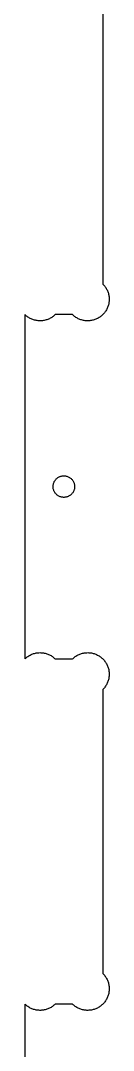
# Model space of a CAD drawing. Extents: x 0 to 2439, y 0 to 1219.
# Drawn here: x 101.7 to 114.2, y 285.3 to 437.2 of the extents above; entities that cross this region are included whole.
import ezdxf

# ---------------------------------------------------------------- set-up
doc = ezdxf.new("R2010")
doc.units = 0
doc.layers.add('Layer_1', color=7, linetype='CONTINUOUS')

msp = doc.modelspace()

# ---------------------------------------------------------------- linework, layer by layer
at = {"layer": 'Layer_1', "color": 7}
for p, q in [((113.247111, 440.276121), (113.247111, 398.356102)), ((113.247111, 398.356102), (113.339112, 398.260118)), ((113.339112, 398.260118), (113.427112, 398.160099)), ((113.427112, 398.160099), (113.51111, 398.057116)), ((113.51111, 398.057116), (113.590112, 397.950097)), ((113.590112, 397.950097), (113.66511, 397.840115)), ((113.66511, 397.840115), (113.73511, 397.727114)), ((113.73511, 397.727114), (113.800111, 397.61112)), ((113.800111, 397.61112), (113.861111, 397.493123)), ((113.861111, 397.493123), (113.91611, 397.372106)), ((113.91611, 397.372106), (113.966111, 397.249114)), ((113.966111, 397.249114), (114.011112, 397.124118)), ((114.011112, 397.124118), (114.051111, 396.997118)), ((114.051111, 396.997118), (114.08511, 396.868114)), ((114.08511, 396.868114), (114.114112, 396.73911)), ((114.114112, 396.73911), (114.1381, 396.608102)), ((114.138112, 396.608102), (114.156117, 396.476107)), ((114.156112, 396.476107), (114.169122, 396.344112)), ((113.98911, 395.036096), (113.942111, 394.9111)), ((114.032112, 395.162109), (113.98911, 395.036096)), ((114.069111, 395.289109), (114.032112, 395.162109)), ((114.101112, 395.418112), (114.069111, 395.289109)), ((114.127111, 395.54912), (114.101118, 395.418112)), ((114.148111, 395.680099), (114.127113, 395.54912)), ((114.163111, 395.812123), (114.148125, 395.680099)), ((114.17311, 395.945106), (114.163119, 395.812123)), ((114.169111, 396.344112), (114.17611, 396.2111)), ((114.177112, 396.078117), (114.173104, 395.945106)), ((114.17611, 396.2111), (114.177239, 396.078117)), ((101.789111, 393.820114), (101.741111, 393.867104)), ((101.741111, 393.867104), (101.741111, 343.0651)), ((101.886111, 393.729097), (101.789111, 393.820114)), ((101.988112, 393.64412), (101.886111, 393.729097)), ((102.09311, 393.562106), (101.988112, 393.64412)), ((102.201111, 393.485116), (102.09311, 393.562106)), ((102.313111, 393.413121), (102.201111, 393.485116)), ((102.427111, 393.345106), (102.313111, 393.413121)), ((105.71511, 393.448117), (105.602111, 393.378097)), ((105.825112, 393.523103), (105.71511, 393.448117)), ((105.932111, 393.602097), (105.825112, 393.523103)), ((106.035111, 393.686115), (105.932111, 393.602097)), ((106.135111, 393.774112), (106.035111, 393.686115)), ((106.231111, 393.866116), (106.135111, 393.774112)), ((108.75711, 393.866116), (106.231111, 393.866116)), ((108.853111, 393.774112), (108.75711, 393.866116)), ((108.953111, 393.686115), (108.853111, 393.774112)), ((109.056111, 393.602097), (108.953111, 393.686115)), ((109.16311, 393.523103), (109.056111, 393.602097)), ((109.273111, 393.448117), (109.16311, 393.523103)), ((109.38611, 393.378097), (109.273111, 393.448117)), ((112.675111, 393.413121), (112.56111, 393.345106)), ((112.787111, 393.485116), (112.675111, 393.413121)), ((112.895112, 393.562106), (112.787111, 393.485116)), ((113.00011, 393.64412), (112.895112, 393.562106)), ((113.102111, 393.729097), (113.00011, 393.64412)), ((113.200112, 393.820114), (113.102111, 393.729097)), ((113.294112, 393.914122), (113.200112, 393.820114)), ((113.38411, 394.011122), (113.294112, 393.914122)), ((113.470111, 394.113117), (113.38411, 394.011122)), ((113.551112, 394.218104), (113.470111, 394.113117)), ((113.628111, 394.32611), (113.551112, 394.218104)), ((113.70111, 394.438096), (113.628111, 394.32611)), ((113.76811, 394.552114), (113.70111, 394.438096)), ((113.83111, 394.670111), (113.76811, 394.552114)), ((113.88911, 394.789096), (113.83111, 394.670111)), ((113.942111, 394.9111), (113.88911, 394.789096)), ((102.545111, 393.282114), (102.427111, 393.345106)), ((102.66411, 393.224117), (102.545111, 393.282114)), ((102.786112, 393.171116), (102.66411, 393.224117)), ((102.911111, 393.124097), (102.786112, 393.171116)), ((103.037112, 393.081115), (102.911111, 393.124097)), ((103.164112, 393.044116), (103.037112, 393.081115)), ((103.29311, 393.013099), (103.164112, 393.044116)), ((103.424112, 392.986119), (103.29311, 393.013212)), ((103.555111, 392.965122), (103.424112, 392.986006)), ((103.687112, 392.950107), (103.555111, 392.965065)), ((103.82011, 392.940117), (103.687112, 392.949994)), ((103.953112, 392.936109), (103.82011, 392.94006)), ((104.08611, 392.938113), (103.953112, 392.935291)), ((104.21911, 392.945112), (104.08611, 392.938056)), ((104.351111, 392.957106), (104.21911, 392.944971)), ((104.483112, 392.975112), (104.351111, 392.95705)), ((104.614111, 392.999101), (104.483112, 392.975112)), ((104.743112, 393.028114), (104.614111, 392.999101)), ((104.87211, 393.062121), (104.743112, 393.028114)), ((104.99911, 393.102112), (104.87211, 393.062121)), ((105.124112, 393.147098), (104.99911, 393.102112)), ((105.247113, 393.197108), (105.124112, 393.147098)), ((105.368113, 393.253101), (105.247113, 393.197108)), ((105.48611, 393.313102), (105.368113, 393.253101)), ((105.602111, 393.378097), (105.48611, 393.313102)), ((109.502112, 393.313102), (109.38611, 393.378097)), ((109.620112, 393.253101), (109.502112, 393.313102)), ((109.741112, 393.197108), (109.620112, 393.253101)), ((109.86411, 393.147098), (109.741112, 393.197108)), ((109.989112, 393.102112), (109.86411, 393.147098)), ((110.116112, 393.062121), (109.989112, 393.102112)), ((110.24511, 393.028114), (110.116112, 393.062121)), ((110.37511, 392.999101), (110.24511, 393.028114)), ((110.50511, 392.975112), (110.37511, 392.999101)), ((110.637111, 392.957106), (110.50511, 392.975169)), ((110.770111, 392.945112), (110.637111, 392.957248)), ((110.902112, 392.938113), (110.770111, 392.945168)), ((111.035112, 392.936109), (110.902112, 392.938931)), ((111.168112, 392.940117), (111.035112, 392.936166)), ((111.301112, 392.950107), (111.168112, 392.94023)), ((111.43311, 392.965122), (111.301112, 392.950164)), ((111.564112, 392.986119), (111.43311, 392.965234)), ((111.695111, 393.013099), (111.564112, 392.986006)), ((111.824112, 393.044116), (111.695111, 393.013099)), ((111.952111, 393.081115), (111.824112, 393.044116)), ((112.07811, 393.124097), (111.952111, 393.081115)), ((112.20211, 393.171116), (112.07811, 393.124097)), ((112.324111, 393.224117), (112.20211, 393.171116)), ((112.444112, 393.282114), (112.324111, 393.224117)), ((112.56111, 393.345106), (112.444112, 393.282114)), ((106.006113, 369.044107), (106.044111, 369.137099)), ((106.044111, 369.137099), (106.08711, 369.226112)), ((106.08711, 369.226112), (106.13611, 369.313121)), ((106.13611, 369.313121), (106.191112, 369.397111)), ((106.191112, 369.397111), (106.250111, 369.477121)), ((106.250111, 369.477121), (106.31411, 369.553123)), ((106.31411, 369.553123), (106.383111, 369.625118)), ((106.383111, 369.625118), (106.457112, 369.693105)), ((106.457112, 369.693105), (106.534111, 369.756097)), ((106.534111, 369.756097), (106.616111, 369.813106)), ((106.616111, 369.813106), (106.700111, 369.866108)), ((106.700111, 369.866108), (106.788111, 369.913098)), ((106.788111, 369.913098), (106.879111, 369.954104)), ((106.879111, 369.954104), (106.972111, 369.990116)), ((106.972111, 369.990116), (107.06711, 370.020116)), ((107.06711, 370.020116), (107.16411, 370.044105)), ((107.16411, 370.044105), (107.262112, 370.061038)), ((107.262112, 370.061123), (107.361112, 370.073259)), ((107.361112, 370.073118), (107.461112, 370.078198)), ((107.461112, 370.078113), (107.561112, 370.078113)), ((107.561112, 370.077097), (107.66011, 370.070041)), ((107.66011, 370.070098), (107.759111, 370.055987)), ((107.759111, 370.0561), (107.857112, 370.037191)), ((107.857112, 370.037106), (107.95311, 370.011142)), ((107.95311, 370.011113), (108.04711, 369.979109)), ((108.04711, 369.979109), (108.140111, 369.941122)), ((108.140111, 369.941122), (108.230111, 369.898112)), ((108.230111, 369.898112), (108.31611, 369.849118)), ((108.31611, 369.849118), (108.400111, 369.7951)), ((108.400111, 369.7951), (108.480112, 369.7351)), ((108.480112, 369.7351), (108.556112, 369.67112)), ((108.556112, 369.67112), (108.628112, 369.602117)), ((108.628112, 369.602117), (108.696111, 369.528118)), ((108.696111, 369.528118), (108.759111, 369.4511)), ((108.759111, 369.4511), (108.816112, 369.370102)), ((108.816112, 369.370102), (108.86911, 369.285097)), ((108.86911, 369.285097), (108.916112, 369.1971)), ((108.916112, 369.1971), (108.958112, 369.106111)), ((108.958112, 369.106111), (108.99311, 369.013119)), ((105.907112, 368.458101), (105.908241, 368.557104)), ((105.91211, 368.35811), (105.907115, 368.458101)), ((105.908111, 368.557104), (105.91511, 368.657096)), ((105.92411, 368.259106), (105.912116, 368.35811)), ((105.91511, 368.657096), (105.929108, 368.756099)), ((105.941111, 368.161118), (105.924121, 368.259106)), ((105.929111, 368.756099), (105.949121, 368.854115)), ((105.965111, 368.064119), (105.941122, 368.161118)), ((105.949112, 368.854115), (105.974117, 368.950099)), ((105.995112, 367.969123), (105.965111, 368.064119)), ((105.974111, 368.950099), (106.006113, 369.044107)), ((106.031112, 367.876102), (105.995112, 367.969123)), ((106.07211, 367.785114), (106.031112, 367.876102)), ((106.119112, 367.697117), (106.07211, 367.785114)), ((106.17211, 367.612112), (106.119112, 367.697117)), ((106.230112, 367.531114), (106.17211, 367.612112)), ((108.798112, 367.585103), (108.738111, 367.505121)), ((108.852112, 367.66912), (108.798112, 367.585103)), ((108.901111, 367.756101), (108.852112, 367.66912)), ((108.944111, 367.845114), (108.901111, 367.756101)), ((108.982112, 367.938106), (108.944111, 367.845114)), ((109.01411, 368.032115), (108.982112, 367.938106)), ((108.99311, 369.013119), (109.02311, 368.918123)), ((109.040112, 368.129114), (109.014119, 368.032115)), ((109.02311, 368.918123), (109.047099, 368.821123)), ((109.059111, 368.226114), (109.040117, 368.129114)), ((109.047111, 368.821123), (109.065116, 368.723108)), ((109.073112, 368.325118), (109.059114, 368.226114)), ((109.065111, 368.723108), (109.076117, 368.624104)), ((109.080111, 368.425109), (109.073112, 368.325118)), ((109.076112, 368.624104), (109.081107, 368.524113)), ((109.08111, 368.524113), (109.079981, 368.425109)), ((106.292111, 367.454124), (106.230112, 367.531114)), ((106.36011, 367.380097), (106.292111, 367.454124)), ((106.43211, 367.311122), (106.36011, 367.380097)), ((106.50811, 367.247114), (106.43211, 367.311122)), ((106.588111, 367.187113), (106.50811, 367.247114)), ((106.672112, 367.133096), (106.588111, 367.187113)), ((106.75911, 367.084102), (106.672112, 367.133096)), ((106.848111, 367.04112), (106.75911, 367.084102)), ((106.941112, 367.003104), (106.848111, 367.04112)), ((107.035112, 366.9711), (106.941112, 367.003104)), ((107.132112, 366.945108), (107.035112, 366.971072)), ((107.229111, 366.926114), (107.132112, 366.945023)), ((107.328112, 366.912116), (107.229111, 366.926227)), ((107.428112, 366.905117), (107.328112, 366.912172)), ((107.52711, 366.904101), (107.428112, 366.904101)), ((107.627112, 366.909096), (107.52711, 366.904016)), ((107.72611, 366.921119), (107.627112, 366.908983)), ((107.824112, 366.938108), (107.72611, 366.921175)), ((107.921112, 366.962097), (107.824112, 366.938108)), ((108.016111, 366.992098), (107.921112, 366.962097)), ((108.109111, 367.028109), (108.016111, 366.992098)), ((108.200111, 367.069116), (108.109111, 367.028109)), ((108.288111, 367.116106), (108.200111, 367.069116)), ((108.37311, 367.169107), (108.288111, 367.116106)), ((108.454111, 367.227104), (108.37311, 367.169107)), ((108.53111, 367.289108), (108.454111, 367.227104)), ((108.605111, 367.357124), (108.53111, 367.289108)), ((108.674112, 367.429119), (108.605111, 367.357124)), ((108.738111, 367.505121), (108.674112, 367.429119)), ((101.886111, 343.203107), (101.988112, 343.288112)), ((101.988112, 343.288112), (102.09311, 343.370098)), ((102.09311, 343.370098), (102.201111, 343.447116)), ((102.201111, 343.447116), (102.313111, 343.519111)), ((102.313111, 343.519111), (102.427111, 343.587098)), ((102.427111, 343.587098), (102.545111, 343.650118)), ((102.545111, 343.650118), (102.66411, 343.708115)), ((102.66411, 343.708115), (102.786112, 343.761116)), ((102.786112, 343.761116), (102.911111, 343.808106)), ((102.911111, 343.808106), (103.037112, 343.851117)), ((103.037112, 343.851117), (103.164112, 343.888116)), ((103.164112, 343.888116), (103.29311, 343.919104)), ((103.29311, 343.919104), (103.424112, 343.946198)), ((103.424112, 343.946113), (103.555111, 343.966998)), ((103.555111, 343.96711), (103.687112, 343.982068)), ((103.687112, 343.982096), (103.82011, 343.991974)), ((103.82011, 343.992115), (103.953112, 343.996066)), ((103.953112, 343.996123), (104.08611, 343.993301)), ((104.08611, 343.994119), (104.21911, 343.987064)), ((104.21911, 343.98712), (104.351111, 343.974984)), ((104.351111, 343.975097), (104.483112, 343.957035)), ((104.483112, 343.95712), (104.614111, 343.933131)), ((104.614111, 343.933103), (104.743112, 343.904118)), ((104.743112, 343.904118), (104.87211, 343.870111)), ((104.87211, 343.870111), (104.99911, 343.83012)), ((104.99911, 343.83012), (105.124112, 343.785105)), ((105.124112, 343.785105), (105.247113, 343.735124)), ((105.247113, 343.735124), (105.368113, 343.679103)), ((105.368113, 343.679103), (105.48611, 343.619102)), ((105.48611, 343.619102), (105.602111, 343.554106)), ((105.602111, 343.554106), (105.71511, 343.484115)), ((105.71511, 343.484115), (105.825112, 343.409101)), ((105.825112, 343.409101), (105.932111, 343.330107)), ((105.932111, 343.330107), (106.035111, 343.246117)), ((108.953111, 343.246117), (109.056111, 343.330107)), ((109.056111, 343.330107), (109.16311, 343.409101)), ((109.16311, 343.409101), (109.273111, 343.484115)), ((109.273111, 343.484115), (109.38611, 343.554106)), ((109.38611, 343.554106), (109.502112, 343.619102)), ((109.502112, 343.619102), (109.620112, 343.679103)), ((109.620112, 343.679103), (109.741112, 343.735124)), ((109.741112, 343.735124), (109.86411, 343.785105)), ((109.86411, 343.785105), (109.989112, 343.83012)), ((109.989112, 343.83012), (110.116112, 343.870111)), ((110.116112, 343.870111), (110.24511, 343.904118)), ((110.24511, 343.904118), (110.37511, 343.933103)), ((110.37511, 343.933103), (110.50511, 343.957092)), ((110.50511, 343.95712), (110.637111, 343.975182)), ((110.637111, 343.975097), (110.770111, 343.987233)), ((110.770111, 343.98712), (110.902112, 343.994176)), ((110.902112, 343.994119), (111.035112, 343.996941)), ((111.035112, 343.996123), (111.168112, 343.992172)), ((111.168112, 343.992115), (111.301112, 343.982238)), ((111.301112, 343.982096), (111.43311, 343.967139)), ((111.43311, 343.96711), (111.564112, 343.946226)), ((111.564112, 343.946113), (111.695111, 343.91902)), ((111.695111, 343.919104), (111.824112, 343.888116)), ((111.824112, 343.888116), (111.952111, 343.851117)), ((111.952111, 343.851117), (112.07811, 343.808106)), ((112.07811, 343.808106), (112.20211, 343.761116)), ((112.20211, 343.761116), (112.324111, 343.708115)), ((112.324111, 343.708115), (112.444112, 343.650118)), ((112.444112, 343.650118), (112.56111, 343.587098)), ((112.56111, 343.587098), (112.675111, 343.519111)), ((112.675111, 343.519111), (112.787111, 343.447116)), ((112.787111, 343.447116), (112.895112, 343.370098)), ((112.895112, 343.370098), (113.00011, 343.288112)), ((113.00011, 343.288112), (113.102111, 343.203107)), ((101.741111, 343.0651), (101.789111, 343.113106)), ((101.789111, 343.113106), (101.886111, 343.203107)), ((106.035111, 343.246117), (106.135111, 343.15812)), ((106.135111, 343.15812), (106.231111, 343.066116)), ((106.231111, 343.066116), (108.75711, 343.066116)), ((108.75711, 343.066116), (108.853111, 343.15812)), ((108.853111, 343.15812), (108.953111, 343.246117)), ((113.102111, 343.203107), (113.200112, 343.113106)), ((113.200112, 343.113106), (113.294112, 343.019098)), ((113.294112, 343.019098), (113.38411, 342.92111)), ((113.38411, 342.92111), (113.470111, 342.819115)), ((113.470111, 342.819115), (113.551112, 342.7141)), ((113.551112, 342.7141), (113.628111, 342.606122)), ((113.628111, 342.606122), (113.70111, 342.494108)), ((113.70111, 342.494108), (113.76811, 342.380118)), ((113.76811, 342.380118), (113.83111, 342.262121)), ((113.83111, 342.262121), (113.88911, 342.143108)), ((113.88911, 342.143108), (113.942111, 342.021104)), ((113.942111, 342.021104), (113.98911, 341.896107)), ((113.98911, 341.896107), (114.032112, 341.770123)), ((114.032112, 341.770123), (114.069111, 341.643123)), ((114.069111, 341.643123), (114.101112, 341.51412)), ((114.101112, 341.51412), (114.127105, 341.383112)), ((114.127111, 340.259106), (114.101118, 340.128098)), ((114.127111, 341.383112), (114.148108, 341.252104)), ((114.148111, 340.390113), (114.127113, 340.259106)), ((114.148111, 341.252104), (114.163097, 341.120109)), ((114.163111, 340.522108), (114.148125, 340.390113)), ((114.163111, 341.120109), (114.173102, 340.987098)), ((114.17311, 340.65512), (114.163119, 340.522108)), ((114.177112, 340.788103), (114.173104, 340.65512)), ((114.17311, 340.987098), (114.177118, 340.854115)), ((114.177112, 340.854115), (114.177112, 340.788103)), ((113.38411, 338.721107), (113.294112, 338.62312)), ((113.470111, 338.823102), (113.38411, 338.721107)), ((113.551112, 338.928117), (113.470111, 338.823102)), ((113.628111, 339.036124), (113.551112, 338.928117)), ((113.70111, 339.14811), (113.628111, 339.036124)), ((113.76811, 339.262099), (113.70111, 339.14811)), ((113.83111, 339.380096), (113.76811, 339.262099)), ((113.88911, 339.499109), (113.83111, 339.380096)), ((113.942111, 339.621114), (113.88911, 339.499109)), ((113.98911, 339.745122), (113.942111, 339.621114)), ((114.032112, 339.872122), (113.98911, 339.745122)), ((114.069111, 339.999122), (114.032112, 339.872122)), ((114.101112, 340.128098), (114.069111, 339.999122)), ((113.294112, 338.62312), (113.247111, 338.576102)), ((113.247111, 338.576102), (113.247111, 296.656111)), ((113.247111, 296.656111), (113.339112, 296.560099)), ((113.339112, 296.560099), (113.427112, 296.460108)), ((113.427112, 296.460108), (113.51111, 296.357096)), ((113.51111, 296.357096), (113.590112, 296.250106)), ((113.590112, 296.250106), (113.66511, 296.140124)), ((113.66511, 296.140124), (113.73511, 296.027122)), ((113.73511, 296.027122), (113.800111, 295.911101)), ((113.800111, 295.911101), (113.861111, 295.793104)), ((113.861111, 295.793104), (113.91611, 295.672115)), ((113.91611, 295.672115), (113.966111, 295.549122)), ((113.966111, 295.549122), (114.011112, 295.424098)), ((114.011112, 295.424098), (114.051111, 295.297098)), ((114.051111, 295.297098), (114.08511, 295.168122)), ((114.08511, 295.168122), (114.114112, 295.039119)), ((114.114112, 295.039119), (114.1381, 294.908111)), ((114.138112, 294.908111), (114.156117, 294.776116)), ((114.156112, 294.776116), (114.169122, 294.64412)), ((113.942111, 293.211109), (113.88911, 293.089104)), ((113.98911, 293.336105), (113.942111, 293.211109)), ((114.032112, 293.462117), (113.98911, 293.336105)), ((114.069111, 293.589117), (114.032112, 293.462117)), ((114.101112, 293.718121), (114.069111, 293.589117)), ((114.127111, 293.8491), (114.101118, 293.718121)), ((114.148111, 293.980108), (114.127113, 293.8491)), ((114.163111, 294.112103), (114.148125, 293.980108)), ((114.17311, 294.245115), (114.163119, 294.112103)), ((114.169111, 294.64412), (114.17611, 294.511109)), ((114.177112, 294.378098), (114.173104, 294.245115)), ((114.17611, 294.511109), (114.177239, 294.378098)), ((101.789111, 292.120122), (101.741111, 292.167112)), ((101.741111, 292.167112), (101.741111, 241.365109)), ((101.886111, 292.029106), (101.789111, 292.120122)), ((101.988112, 291.9441), (101.886111, 292.029106)), ((102.09311, 291.862115), (101.988112, 291.9441)), ((102.201111, 291.785096), (102.09311, 291.862115)), ((102.313111, 291.713102), (102.201111, 291.785096)), ((102.427111, 291.645114), (102.313111, 291.713102)), ((102.545111, 291.582122), (102.427111, 291.645114)), ((105.602111, 291.678106), (105.48611, 291.61311)), ((105.71511, 291.748097), (105.602111, 291.678106)), ((105.825112, 291.823112), (105.71511, 291.748097)), ((105.932111, 291.902106), (105.825112, 291.823112)), ((106.035111, 291.986123), (105.932111, 291.902106)), ((106.135111, 292.07412), (106.035111, 291.986123)), ((106.231111, 292.166096), (106.135111, 292.07412)), ((108.75711, 292.166096), (106.231111, 292.166096)), ((108.853111, 292.07412), (108.75711, 292.166096)), ((108.953111, 291.986123), (108.853111, 292.07412)), ((109.056111, 291.902106), (108.953111, 291.986123)), ((109.16311, 291.823112), (109.056111, 291.902106)), ((109.273111, 291.748097), (109.16311, 291.823112)), ((109.38611, 291.678106), (109.273111, 291.748097)), ((109.502112, 291.61311), (109.38611, 291.678106)), ((112.56111, 291.645114), (112.444112, 291.582122)), ((112.675111, 291.713102), (112.56111, 291.645114)), ((112.787111, 291.785096), (112.675111, 291.713102)), ((112.895112, 291.862115), (112.787111, 291.785096)), ((113.00011, 291.9441), (112.895112, 291.862115)), ((113.102111, 292.029106), (113.00011, 291.9441)), ((113.200112, 292.120122), (113.102111, 292.029106)), ((113.294112, 292.214102), (113.200112, 292.120122)), ((113.38411, 292.311102), (113.294112, 292.214102)), ((113.470111, 292.413097), (113.38411, 292.311102)), ((113.551112, 292.518112), (113.470111, 292.413097)), ((113.628111, 292.626119), (113.551112, 292.518112)), ((113.70111, 292.738104), (113.628111, 292.626119)), ((113.76811, 292.852122), (113.70111, 292.738104)), ((113.83111, 292.970119), (113.76811, 292.852122)), ((113.88911, 293.089104), (113.83111, 292.970119)), ((102.66411, 291.524097), (102.545111, 291.582122)), ((102.786112, 291.471096), (102.66411, 291.524097)), ((102.911111, 291.424106), (102.786112, 291.471096)), ((103.037112, 291.381124), (102.911111, 291.424106)), ((103.164112, 291.344096), (103.037112, 291.381124)), ((103.29311, 291.313108), (103.164112, 291.344096)), ((103.424112, 291.286099), (103.29311, 291.313193)), ((103.555111, 291.265102), (103.424112, 291.285986)), ((103.687112, 291.250116), (103.555111, 291.265074)), ((103.82011, 291.240097), (103.687112, 291.249975)), ((103.953112, 291.236118), (103.82011, 291.240069)), ((104.08611, 291.238122), (103.953112, 291.235299)), ((104.21911, 291.245121), (104.08611, 291.238065)), ((104.351111, 291.257115), (104.21911, 291.24498)), ((104.483112, 291.275121), (104.351111, 291.257059)), ((104.614111, 291.29911), (104.483112, 291.275121)), ((104.743112, 291.328122), (104.614111, 291.29911)), ((104.87211, 291.362102), (104.743112, 291.328122)), ((104.99911, 291.402121), (104.87211, 291.362102)), ((105.124112, 291.447107), (104.99911, 291.402121)), ((105.247113, 291.497117), (105.124112, 291.447107)), ((105.368113, 291.55311), (105.247113, 291.497117)), ((105.48611, 291.61311), (105.368113, 291.55311)), ((109.620112, 291.55311), (109.502112, 291.61311)), ((109.741112, 291.497117), (109.620112, 291.55311)), ((109.86411, 291.447107), (109.741112, 291.497117)), ((109.989112, 291.402121), (109.86411, 291.447107)), ((110.116112, 291.362102), (109.989112, 291.402121)), ((110.24511, 291.328122), (110.116112, 291.362102)), ((110.37511, 291.29911), (110.24511, 291.328122)), ((110.50511, 291.275121), (110.37511, 291.29911)), ((110.637111, 291.257115), (110.50511, 291.275177)), ((110.770111, 291.245121), (110.637111, 291.257256)), ((110.902112, 291.238122), (110.770111, 291.245177)), ((111.035112, 291.236118), (110.902112, 291.23894)), ((111.168112, 291.240097), (111.035112, 291.236146)), ((111.301112, 291.250116), (111.168112, 291.240238)), ((111.43311, 291.265102), (111.301112, 291.250144)), ((111.564112, 291.286099), (111.43311, 291.265215)), ((111.695111, 291.313108), (111.564112, 291.286015)), ((111.824112, 291.344096), (111.695111, 291.313108)), ((111.952111, 291.381124), (111.824112, 291.344096)), ((112.07811, 291.424106), (111.952111, 291.381124)), ((112.20211, 291.471096), (112.07811, 291.424106)), ((112.324111, 291.524097), (112.20211, 291.471096)), ((112.444112, 291.582122), (112.324111, 291.524097))]:
    msp.add_line(p, q, dxfattribs=at)

doc.saveas('drawing.dxf')
